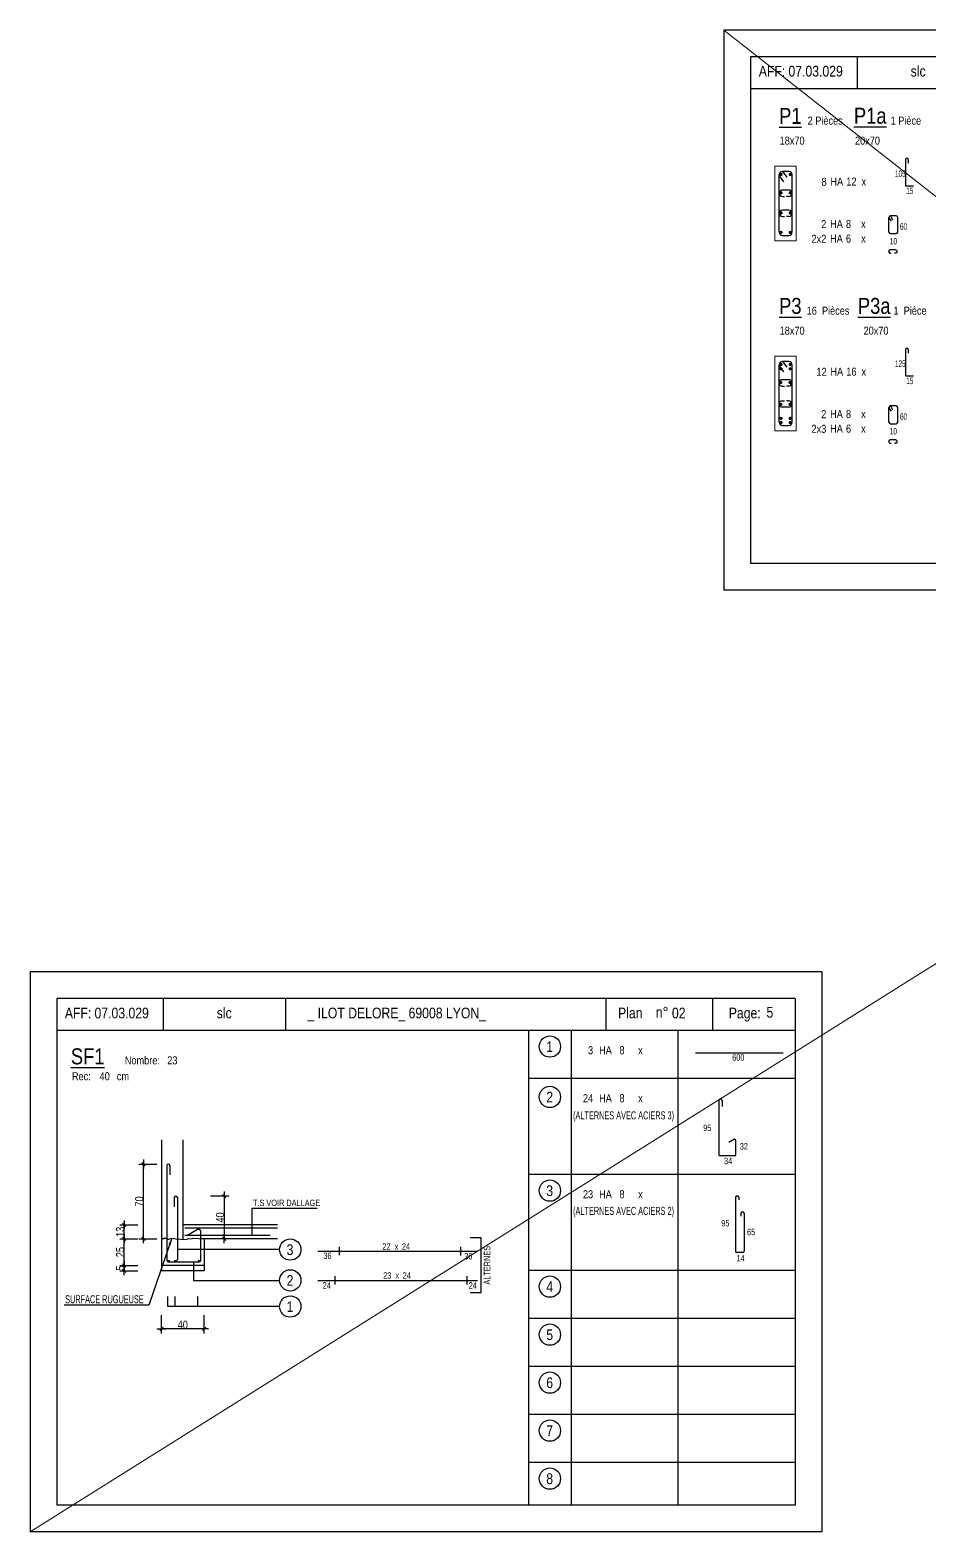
# Model space of a CAD drawing. Header units: metres. Extents: x -9927 to 45032, y -190416 to 12166.
# Drawn here: x -9927 to -8239, y -41437 to -38622 of the extents above; entities that cross this region are included whole.
import ezdxf
from ezdxf.enums import TextEntityAlignment as Align

# ---------------------------------------------------------------- set-up
doc = ezdxf.new("R2010")
doc.units = ezdxf.units.M
doc.header["$PDMODE"] = 65
doc.linetypes.add('CACHE2', pattern=[0.1875, 0.125, -0.0625])
for name, color, linetype in [('01_cote_gen', 4, 'Continuous'), ('01_fenetres', 171, 'Continuous'), ('01_linteaux', 3, 'Continuous'), ('01_sem', 42, 'Continuous'), ('01_texte', 230, 'Continuous'), ('AA_COTES', 2, 'Continuous')]:
    doc.layers.add(name, color=color, linetype=linetype)
doc.styles.add('STYLE2', font='ARIALN.TTF')
doc.dimstyles.new('JB25', dxfattribs={"dimscale": 0.1, "dimtxt": 150, "dimasz": 17, "dimexe": 0.1, "dimexo": 0.1, "dimgap": 0.09, "dimtad": 1, "dimdec": 1, "dimlfac": 0.5, "dimdsep": 46, "dimtxsty": 'STYLE2', "dimblk1": 'BOND_G', "dimblk2": 'BOND_D', "dimsah": 1, "dimcen": 1.5, "dimdle": 0.01, "dimse1": 1, "dimse2": 1, "dimclrd": 4, "dimclre": 2, "dimclrt": 5, "dimadec": 0, "dimazin": 0, "dimtfac": 2.333333, "dimtdec": 1, "dimtix": 1, "dimtmove": 2, "dimatfit": 3, "dimldrblk": 'BOND_G', "dimfxl": 1, "dimtolj": 1, "dimtzin": 0, "dimarcsym": 0})

# ---------------------------------------------------------------- blocks, each defined once
blk = doc.blocks.new('BOND_G')
at = {"layer": 'AA_COTES', "color": 0}
for p, q in [((5, 0), (-5, 0)), ((1.8, 1.8), (-1.8, -1.8)), ((0, -5), (0, 15))]:
    blk.add_line(p, q, dxfattribs=at)
blk = doc.blocks.new('BOND_D')
at = {"layer": 'AA_COTES', "color": 0}
for p, q in [((5, 0), (-5, 0)), ((-1.8, -1.8), (1.8, 1.8)), ((0, 5), (0, -15))]:
    blk.add_line(p, q, dxfattribs=at)
blk = doc.blocks.new('*D434')
at = {"layer": '01_cote_gen', "color": 4, "linetype": 'Continuous', "lineweight": -2, "transparency": 16777216}
blk.add_line((-9602, -41056.5), (-9678.6, -41056.5), dxfattribs=at)
at = {"layer": 'DEFPOINTS', "color": 0, "linetype": 'Continuous', "lineweight": 0, "transparency": 16777216}
for p in [(-9680.3, -40930), (-9600.3, -40930), (-9680.3, -41056.5)]:
    blk.add_point(p, dxfattribs=at)
at = {"layer": '01_cote_gen', "color": 4, "linetype": 'Continuous', "lineweight": -2, "transparency": 16777216, "xscale": 1.7, "yscale": 1.7, "zscale": 1.7, "rotation": 180}
blk.add_blockref('BOND_D', (-9680.3, -41056.5), dxfattribs=at)
at = {"layer": '01_cote_gen', "color": 4, "linetype": 'Continuous', "lineweight": -2, "transparency": 16777216, "xscale": 1.7, "yscale": 1.7, "zscale": 1.7}
blk.add_blockref('BOND_G', (-9600.3, -41056.5), dxfattribs=at)
at = {"layer": '01_cote_gen', "color": 5, "linetype": 'Continuous', "lineweight": 0, "transparency": 16777216, "insert": (-9640.3, -41048.8), "char_height": 15, "attachment_point": 5, "style": 'STYLE2'}
blk.add_mtext('\\A1;40', dxfattribs=at)
blk = doc.blocks.new('*D435')
at = {"layer": '01_cote_gen', "color": 4, "linetype": 'Continuous', "lineweight": -2, "transparency": 16777216}
blk.add_line((-9750.1, -40935.9), (-9750.1, -40889.3), dxfattribs=at)
at = {"layer": 'DEFPOINTS', "color": 0, "linetype": 'Continuous', "lineweight": 0, "transparency": 16777216}
for p in [(-9750.1, -40887.6), (-9618.3, -40887.6), (-9618.3, -40937.6)]:
    blk.add_point(p, dxfattribs=at)
at = {"layer": '01_cote_gen', "color": 4, "linetype": 'Continuous', "lineweight": -2, "transparency": 16777216, "xscale": 1.7, "yscale": 1.7, "zscale": 1.7}
for name, p, rotation in [('BOND_D', (-9750.1, -40887.6), 90), ('BOND_G', (-9750.1, -40937.6), 270)]:
    blk.add_blockref(name, p, dxfattribs=dict(at, rotation=rotation))
at = {"layer": '01_cote_gen', "color": 5, "linetype": 'Continuous', "lineweight": 0, "transparency": 16777216, "insert": (-9757.7, -40912.6), "char_height": 15, "attachment_point": 5, "rotation": 90, "style": 'STYLE2'}
blk.add_mtext('\\A1;25', dxfattribs=at)
blk = doc.blocks.new('*D436')
at = {"layer": '01_cote_gen', "color": 4, "linetype": 'Continuous', "lineweight": -2, "transparency": 16777216}
blk.add_line((-9750.1, -40945.9), (-9750.1, -40939.3), dxfattribs=at)
at = {"layer": 'DEFPOINTS', "color": 0, "linetype": 'Continuous', "lineweight": 0, "transparency": 16777216}
for p in [(-9750.1, -40937.6), (-9688, -40937.6), (-9688, -40947.6)]:
    blk.add_point(p, dxfattribs=at)
at = {"layer": '01_cote_gen', "color": 4, "linetype": 'Continuous', "lineweight": -2, "transparency": 16777216, "xscale": 1.7, "yscale": 1.7, "zscale": 1.7}
for name, p, rotation in [('BOND_D', (-9750.1, -40937.6), 90), ('BOND_G', (-9750.1, -40947.6), 270)]:
    blk.add_blockref(name, p, dxfattribs=dict(at, rotation=rotation))
at = {"layer": '01_cote_gen', "color": 5, "linetype": 'Continuous', "lineweight": 0, "transparency": 16777216, "insert": (-9757.7, -40942.6), "char_height": 15, "attachment_point": 5, "rotation": 90, "style": 'STYLE2'}
blk.add_mtext('\\A1;5', dxfattribs=at)
blk = doc.blocks.new('*D437')
at = {"layer": '01_cote_gen', "color": 4, "linetype": 'Continuous', "lineweight": -2, "transparency": 16777216}
blk.add_line((-9750.1, -40885.9), (-9750.1, -40863.3), dxfattribs=at)
at = {"layer": 'DEFPOINTS', "color": 0, "linetype": 'Continuous', "lineweight": 0, "transparency": 16777216}
for p in [(-9750.1, -40861.6), (-9618.3, -40861.6), (-9618.3, -40887.6)]:
    blk.add_point(p, dxfattribs=at)
at = {"layer": '01_cote_gen', "color": 4, "linetype": 'Continuous', "lineweight": -2, "transparency": 16777216, "xscale": 1.7, "yscale": 1.7, "zscale": 1.7}
for name, p, rotation in [('BOND_D', (-9750.1, -40861.6), 90), ('BOND_G', (-9750.1, -40887.6), 270)]:
    blk.add_blockref(name, p, dxfattribs=dict(at, rotation=rotation))
at = {"layer": '01_cote_gen', "color": 5, "linetype": 'Continuous', "lineweight": 0, "transparency": 16777216, "insert": (-9757.7, -40874.6), "char_height": 15, "attachment_point": 5, "rotation": 90, "style": 'STYLE2'}
blk.add_mtext('\\A1;13', dxfattribs=at)
blk = doc.blocks.new('*D438')
at = {"layer": '01_cote_gen', "color": 4, "linetype": 'Continuous', "lineweight": -2, "transparency": 16777216}
blk.add_line((-9714.2, -40885.9), (-9714.2, -40749.3), dxfattribs=at)
at = {"layer": 'DEFPOINTS', "color": 0, "linetype": 'Continuous', "lineweight": 0, "transparency": 16777216}
for p in [(-9714.2, -40747.6), (-9667.3, -40747.6), (-9680.3, -40887.6)]:
    blk.add_point(p, dxfattribs=at)
at = {"layer": '01_cote_gen', "color": 4, "linetype": 'Continuous', "lineweight": -2, "transparency": 16777216, "xscale": 1.7, "yscale": 1.7, "zscale": 1.7}
for name, p, rotation in [('BOND_D', (-9714.2, -40747.6), 90), ('BOND_G', (-9714.2, -40887.6), 270)]:
    blk.add_blockref(name, p, dxfattribs=dict(at, rotation=rotation))
at = {"layer": '01_cote_gen', "color": 5, "linetype": 'Continuous', "lineweight": 0, "transparency": 16777216, "insert": (-9721.9, -40817.6), "char_height": 15, "attachment_point": 5, "rotation": 90, "style": 'STYLE2'}
blk.add_mtext('\\A1;70', dxfattribs=at)
blk = doc.blocks.new('*D439')
at = {"layer": '01_cote_gen', "color": 4, "linetype": 'Continuous', "lineweight": -2, "transparency": 16777216}
blk.add_line((-9562.7, -40809.3), (-9562.7, -40885.9), dxfattribs=at)
at = {"layer": 'DEFPOINTS', "color": 0, "linetype": 'Continuous', "lineweight": 0, "transparency": 16777216}
for p in [(-9653.3, -40807.6), (-9590.3, -40887.6), (-9562.7, -40887.6)]:
    blk.add_point(p, dxfattribs=at)
at = {"layer": '01_cote_gen', "color": 4, "linetype": 'Continuous', "lineweight": -2, "transparency": 16777216, "xscale": 1.7, "yscale": 1.7, "zscale": 1.7}
for name, p, rotation in [('BOND_G', (-9562.7, -40807.6), 90), ('BOND_D', (-9562.7, -40887.6), 270)]:
    blk.add_blockref(name, p, dxfattribs=dict(at, rotation=rotation))
at = {"layer": '01_cote_gen', "color": 5, "linetype": 'Continuous', "lineweight": 0, "transparency": 16777216, "insert": (-9570.4, -40847.6), "char_height": 15, "attachment_point": 5, "rotation": 90, "style": 'STYLE2'}
blk.add_mtext('\\A1;40', dxfattribs=at)

msp = doc.modelspace()

# ---------------------------------------------------------------- linework, layer by layer
at = {"layer": '01_cote_gen', "linetype": 'Continuous', "lineweight": 0}
for p, q in [((-9926.8, -41437.26), (-5438.18, -38621.7)), ((-5044.45, -41437.26), (-8625.29, -38621.7))]:
    msp.add_line(p, q, dxfattribs=at)
at = {"layer": '01_fenetres', "ltscale": 30}
for p, q in [((-7190.29, -38671.7), (-8575.29, -38671.7)), ((-8575.29, -38671.7), (-8575.29, -39621.7)), ((-8575.29, -38671.7), (-8575.29, -39621.7)), ((-8575.29, -38671.7), (-8575.29, -39621.7)), ((-8375.29, -38671.7), (-8375.29, -38731.7)), ((-7190.29, -38731.7), (-8575.29, -38731.7)), ((-7190.29, -39621.7), (-8575.29, -39621.7)), ((-8491.8, -40437.26), (-9876.8, -40437.26)), ((-9876.8, -40437.26), (-9876.8, -41387.26)), ((-9876.8, -40437.26), (-9876.8, -41387.26)), ((-9876.8, -40437.26), (-9876.8, -41387.26)), ((-9676.8, -40437.26), (-9676.8, -40497.26)), ((-9447.88, -40437.26), (-9447.88, -40497.26)), ((-8845.93, -40497.26), (-8845.93, -40437.26)), ((-8645.93, -40497.26), (-8645.93, -40437.26)), ((-8491.8, -40437.26), (-8491.8, -41387.26)), ((-8491.8, -40497.26), (-9876.8, -40497.26)), ((-8491.8, -41387.26), (-9876.8, -41387.26))]:
    msp.add_line(p, q, dxfattribs=at)
at = {"layer": '01_linteaux', "linetype": 'Continuous'}
for p, q in [((-8678.5, -40538.9), (-8514.18, -40538.9)), ((-8634.94, -40628.58), (-8634.94, -40729.58)), ((-8628.94, -40628.58), (-8628.94, -40639.72)), ((-9680.34, -40702.09), (-9680.34, -40887.57)), ((-9640.34, -40702.09), (-9640.34, -40888.6)), ((-8605.44, -40701.22), (-8616.26, -40707.47)), ((-8602.94, -40729.58), (-8602.94, -40703.72)), ((-8605.44, -40732.08), (-8632.44, -40732.08)), ((-9670.34, -40750.57), (-9670.34, -40926.57)), ((-9664.34, -40750.57), (-9664.34, -40767.57)), ((-9656.34, -40810.57), (-9656.34, -40827.57)), ((-9650.34, -40810.57), (-9650.34, -40926.57)), ((-8603.6, -40809.86), (-8603.6, -40910.86)), ((-8597.6, -40809.86), (-8597.6, -40814.87)), ((-8593.48, -40839.86), (-8593.48, -40845.17)), ((-8587.48, -40839.86), (-8587.48, -40910.86)), ((-9462.59, -40861.57), (-9640.34, -40861.57)), ((-9611.34, -40869.84), (-9632.99, -40882.34)), ((-9606.34, -40926.57), (-9606.34, -40874.84)), ((-9676.7, -40887.57), (-9680.34, -40887.57)), ((-9680.34, -40887.57), (-9680.34, -40947.57)), ((-9676.7, -40887.57), (-9673.89, -40885.77)), ((-9673.89, -40885.77), (-9667.58, -40889.26)), ((-9667.58, -40889.26), (-9665.11, -40887.57)), ((-9665.11, -40887.57), (-9660.72, -40886.33)), ((-9660.72, -40886.33), (-9653.18, -40887.57)), ((-9653.18, -40887.57), (-9634.94, -40889.03)), ((-9634.94, -40889.03), (-9630.78, -40887.57)), ((-9630.78, -40887.57), (-9614.35, -40886.22)), ((-9614.35, -40886.22), (-9605.79, -40887.57)), ((-9600.34, -40887.57), (-9605.79, -40887.57)), ((-9462.59, -40887.57), (-9600.34, -40887.57)), ((-9600.34, -40887.57), (-9600.34, -40947.57)), ((-9462.59, -40887.57), (-9590.34, -40887.57)), ((-9101.58, -40885.03), (-9081.19, -40885.03)), ((-9081.19, -40885.03), (-9081.19, -40989.08)), ((-9600.34, -40937.57), (-9680.34, -40937.57)), ((-9611.34, -40931.57), (-9665.34, -40931.57)), ((-8589.98, -40913.36), (-8601.1, -40913.36)), ((-9600.34, -40947.57), (-9680.34, -40947.57)), ((-9081.19, -40989.08), (-9101.58, -40989.08))]:
    msp.add_line(p, q, dxfattribs=at)
at = {"layer": '01_linteaux', "color": 5, "linetype": 'CACHE2', "ltscale": 5}
for p, q in [((-9462.59, -40867.57), (-9636.48, -40867.57)), ((-9476.48, -40881.57), (-9636.48, -40881.57))]:
    msp.add_line(p, q, dxfattribs=at)
at = {"layer": '01_linteaux', "linetype": 'Continuous', "const_width": 2, "flags": 128}
for points in [[(-9667.49, -40929.23, 1), (-9665.49, -40929.23, 1)], [(-9656, -40929.23, 1), (-9654, -40929.23, 1)], [(-9611.71, -40929.23, 1), (-9609.71, -40929.23, 1)]]:
    msp.add_lwpolyline(points, format="xyb", close=True, dxfattribs=at)
at = {"layer": '01_linteaux', "linetype": 'Continuous'}
for centre, radius, start, end in [((-8631.94, -40628.58), 3, 0, 180), ((-8605.44, -40703.72), 2.5, 0, 90), ((-8632.44, -40729.58), 2.5, 180, 270), ((-8605.44, -40729.58), 2.5, 270, 0), ((-9667.34, -40750.57), 3, 0, 180), ((-9653.34, -40810.57), 3, 0, 180), ((-8600.6, -40809.86), 3, 0, 180), ((-8590.48, -40839.86), 3, 0, 180), ((-9611.34, -40874.84), 5, 0, 90), ((-9665.34, -40926.57), 5, 180, 270), ((-9655.34, -40926.57), 5, 270, 0), ((-9611.34, -40926.57), 5, 270, 0), ((-8601.1, -40910.86), 2.5, 180, 270), ((-8589.98, -40910.86), 2.5, 270, 0)]:
    msp.add_arc(centre, radius, start, end, dxfattribs=at)
at = {"layer": '01_sem', "color": 2, "lineweight": 0, "ltscale": 7}
for p, q in [((-8529.7, -39016.75), (-8529.7, -38876.75)), ((-8489.7, -38876.75), (-8529.7, -38876.75)), ((-8529.7, -39016.75), (-8529.7, -38876.75)), ((-8489.7, -38876.75), (-8529.7, -38876.75)), ((-8489.7, -39016.75), (-8489.7, -38876.75)), ((-8529.7, -39016.75), (-8489.7, -39016.75)), ((-8529.7, -39016.75), (-8489.7, -39016.75)), ((-8529.7, -39373.01), (-8529.7, -39233.01)), ((-8489.7, -39233.01), (-8529.7, -39233.01)), ((-8529.7, -39373.01), (-8529.7, -39233.01)), ((-8489.7, -39233.01), (-8529.7, -39233.01)), ((-8489.7, -39373.01), (-8489.7, -39233.01)), ((-8529.7, -39373.01), (-8489.7, -39373.01)), ((-8529.7, -39373.01), (-8489.7, -39373.01))]:
    msp.add_line(p, q, dxfattribs=at)
at = {"layer": '01_texte', "ltscale": 30}
for p, q in [((-7140.29, -38621.7), (-8625.29, -38621.7)), ((-8625.29, -38621.7), (-8625.29, -39671.7)), ((-8284.96, -38864.4), (-8284.96, -38913.9)), ((-8279.96, -38864.4), (-8279.96, -38870.96)), ((-8521.7, -39000.75), (-8521.7, -38892.75)), ((-8521.7, -38895.3), (-8513.7, -38906.03)), ((-8503.7, -38886.75), (-8515.7, -38886.75)), ((-8515.7, -38886.75), (-8507.7, -38897.48)), ((-8497.7, -39000.75), (-8497.7, -38892.75)), ((-8503.7, -38921.69), (-8515.7, -38921.69)), ((-8515.7, -38933.69), (-8511.52, -38933.69)), ((-8503.7, -38933.69), (-8507.89, -38933.69)), ((-8284.96, -38913.9), (-8269.96, -38913.9)), ((-8503.7, -38959.37), (-8515.7, -38959.37)), ((-8515.7, -38971.37), (-8511.52, -38971.37)), ((-8503.7, -38971.37), (-8507.89, -38971.37)), ((-8315.89, -39000.35), (-8315.89, -38973.04)), ((-8315.89, -38974.31), (-8311.89, -38979.68)), ((-8302.44, -38970.04), (-8312.89, -38970.04)), ((-8312.89, -38970.04), (-8309.29, -38977.45)), ((-8299.44, -39000.35), (-8299.44, -38973.04)), ((-8515.7, -39006.75), (-8503.7, -39006.75)), ((-8312.89, -39003.35), (-8302.44, -39003.35)), ((-8303.2, -39033.89), (-8313.54, -39033.89)), ((-8313.54, -39039.89), (-8311.44, -39039.89)), ((-8303.2, -39039.89), (-8305.3, -39039.89)), ((-8284.96, -39220.66), (-8284.96, -39270.16)), ((-8279.96, -39220.66), (-8279.96, -39227.22)), ((-8503.7, -39243.01), (-8515.7, -39243.01)), ((-8515.7, -39243.01), (-8507.7, -39253.74)), ((-8521.7, -39357.01), (-8521.7, -39249.01)), ((-8521.7, -39251.56), (-8513.7, -39262.29)), ((-8497.7, -39357.01), (-8497.7, -39249.01)), ((-8284.96, -39270.16), (-8269.96, -39270.16)), ((-8503.96, -39277.2), (-8515.96, -39277.2)), ((-8515.96, -39289.2), (-8511.78, -39289.2)), ((-8503.96, -39289.2), (-8508.15, -39289.2)), ((-8515.96, -39316.82), (-8511.78, -39316.82)), ((-8503.96, -39328.82), (-8515.96, -39328.82)), ((-8503.96, -39316.82), (-8508.15, -39316.82)), ((-8315.89, -39356.61), (-8315.89, -39329.3)), ((-8315.89, -39330.57), (-8311.89, -39335.94)), ((-8302.44, -39326.29), (-8312.89, -39326.3)), ((-8312.89, -39326.3), (-8309.29, -39333.71)), ((-8299.44, -39356.61), (-8299.44, -39329.29)), ((-8312.89, -39359.61), (-8302.44, -39359.61)), ((-8515.7, -39363.01), (-8503.7, -39363.01)), ((-8303.2, -39390.14), (-8313.54, -39390.14)), ((-8313.54, -39396.14), (-8311.44, -39396.14)), ((-8303.2, -39396.14), (-8305.3, -39396.14)), ((-7140.29, -39671.7), (-8625.29, -39671.7)), ((-8441.8, -40387.26), (-9926.8, -40387.26)), ((-9926.8, -40387.26), (-9926.8, -41437.26)), ((-8441.8, -40387.26), (-8441.8, -41437.26)), ((-8441.8, -40387.26), (-8441.8, -41437.26)), ((-8991.8, -40497.26), (-8991.8, -41387.26)), ((-8911.8, -40497.26), (-8911.8, -41387.26)), ((-8711.8, -40497.26), (-8711.8, -41387.26)), ((-8491.8, -40587.26), (-8991.8, -40587.26)), ((-8491.8, -40767.26), (-8991.8, -40767.26)), ((-8491.8, -40767.26), (-8991.8, -40767.26)), ((-8491.8, -40947.26), (-8991.8, -40947.26)), ((-8491.8, -41037.26), (-8991.8, -41037.26)), ((-8491.8, -41037.26), (-8991.8, -41037.26)), ((-8491.8, -41127.26), (-8991.8, -41127.26)), ((-8491.8, -41127.26), (-8991.8, -41127.26)), ((-8491.8, -41217.26), (-8991.8, -41217.26)), ((-8491.8, -41307.26), (-8991.8, -41307.26)), ((-8441.8, -41437.26), (-9926.8, -41437.26))]:
    msp.add_line(p, q, dxfattribs=at)
at = {"layer": '01_texte'}
for p, q in [((-9509.99, -40881.57), (-9509.99, -40830.45)), ((-9509.99, -40830.45), (-9388.53, -40830.45)), ((-9660.72, -40886.33), (-9703.92, -41011.95)), ((-9703.92, -41011.95), (-9862.91, -41011.95))]:
    msp.add_line(p, q, dxfattribs=at)
at = {"layer": '01_texte', "linetype": 'Continuous'}
for p, q in [((-9458.78, -40907.78), (-9650.34, -40907.78)), ((-9347.26, -40902.74), (-9347.26, -40918.68)), ((-9119.26, -40902.9), (-9119.26, -40918.84)), ((-9620.04, -40931.57), (-9620.04, -40965.62)), ((-9387.26, -40910.87), (-9087.26, -40910.87)), ((-9620.04, -40965.62), (-9458.78, -40965.62)), ((-9387.26, -40965.66), (-9087.26, -40965.66)), ((-9355.26, -40957.53), (-9355.26, -40973.47)), ((-9107.26, -40957.53), (-9107.26, -40973.47)), ((-9668.53, -41014.62), (-9668.53, -40996.16)), ((-9458.78, -41014.62), (-9668.53, -41014.62)), ((-9654.58, -41014.62), (-9654.58, -40996.16)), ((-9611.85, -41014.62), (-9611.85, -40996.16))]:
    msp.add_line(p, q, dxfattribs=at)
at = {"layer": '01_texte', "ltscale": 30, "const_width": 3, "flags": 128}
for points in [[(-8516.77, -38892.45, -1), (-8519.77, -38892.45, -1)], [(-8502.64, -38892.45, 1), (-8499.64, -38892.45, 1)], [(-8516.77, -38926.88, 1), (-8519.77, -38926.88, 1)], [(-8502.64, -38926.88, -1), (-8499.64, -38926.88, -1)], [(-8516.77, -38964.56, 1), (-8519.77, -38964.56, 1)], [(-8502.64, -38964.56, -1), (-8499.64, -38964.56, -1)], [(-8516.77, -39001.05, 1), (-8519.77, -39001.05, 1)], [(-8502.64, -39001.05, -1), (-8499.64, -39001.05, -1)], [(-8516.77, -39248.71, -1), (-8519.77, -39248.71, -1)], [(-8502.64, -39248.71, 1), (-8499.64, -39248.71, 1)], [(-8516.77, -39256.71, -1), (-8519.77, -39256.71, -1)], [(-8502.64, -39256.71, 1), (-8499.64, -39256.71, 1)], [(-8517.03, -39282.39, -1), (-8520.03, -39282.39, -1)], [(-8502.9, -39282.39, 1), (-8499.9, -39282.39, 1)], [(-8517.03, -39323.63, 1), (-8520.03, -39323.63, 1)], [(-8502.9, -39323.63, -1), (-8499.9, -39323.63, -1)], [(-8516.77, -39349.71, -1), (-8519.77, -39349.71, -1)], [(-8516.77, -39357.31, 1), (-8519.77, -39357.31, 1)], [(-8502.64, -39349.71, 1), (-8499.64, -39349.71, 1)], [(-8502.64, -39357.31, -1), (-8499.64, -39357.31, -1)]]:
    msp.add_lwpolyline(points, format="xyb", close=True, dxfattribs=at)
at = {"layer": '01_texte'}
for centre in [(-8951.8, -40527.26), (-8951.8, -40621.78), (-8951.8, -40797.26), (-9438.78, -40907.78), (-9438.78, -40965.62), (-8951.8, -40977.26), (-9438.78, -41014.62), (-8951.8, -41067.26), (-8951.8, -41157.26), (-8951.8, -41247.26), (-8951.8, -41337.26)]:
    msp.add_circle(centre, 20, dxfattribs=at)
at = {"layer": '01_texte', "ltscale": 30}
for centre, radius, start, end in [((-8282.46, -38864.4), 2.5, 0, 180), ((-8515.7, -38892.75), 6, 90.00091, 180), ((-8503.7, -38892.75), 6, 0, 90.00091), ((-8515.7, -38927.69), 6, 90.00091, 180), ((-8515.7, -38927.69), 6, 180, 269.99909), ((-8503.7, -38927.69), 6, 0, 90.00091), ((-8503.7, -38927.69), 6, 269.99909, 360), ((-8515.7, -38965.37), 6, 90.00091, 180), ((-8515.7, -38965.37), 6, 180, 269.99909), ((-8503.7, -38965.37), 6, 0, 90.00091), ((-8503.7, -38965.37), 6, 269.99909, 360), ((-8312.89, -38973.04), 3, 90.00091, 180), ((-8302.44, -38973.04), 3, 0, 89.99909), ((-8515.7, -39000.75), 6, 180, 270), ((-8503.7, -39000.75), 6, 270, 0), ((-8312.89, -39000.35), 3, 180, 270), ((-8302.44, -39000.35), 3, 270, 0), ((-8313.54, -39036.89), 3, 90.00091, 180), ((-8313.54, -39036.89), 3, 180, 269.99909), ((-8303.2, -39036.89), 3, 0, 90.00091), ((-8303.2, -39036.89), 3, 269.99909, 360), ((-8282.46, -39220.66), 2.5, 0, 180), ((-8515.7, -39249.01), 6, 90.00091, 180), ((-8503.7, -39249.01), 6, 0, 90.00091), ((-8515.96, -39283.2), 6, 90.00091, 180), ((-8515.96, -39283.2), 6, 180, 269.99909), ((-8503.96, -39283.2), 6, 0, 90.00091), ((-8503.96, -39283.2), 6, 269.99909, 360), ((-8515.96, -39322.82), 6, 90.00091, 180), ((-8515.96, -39322.82), 6, 180, 269.99909), ((-8503.96, -39322.82), 6, 0, 90.00091), ((-8503.96, -39322.82), 6, 269.99909, 0), ((-8312.89, -39329.3), 3, 90.00091, 180), ((-8302.44, -39329.3), 3, 0, 89.99909), ((-8515.7, -39357.01), 6, 180, 270), ((-8503.7, -39357.01), 6, 270, 0), ((-8312.89, -39356.61), 3, 180, 270), ((-8302.44, -39356.61), 3, 270, 0), ((-8313.54, -39393.14), 3, 90.00091, 180), ((-8313.54, -39393.14), 3, 180, 269.99909), ((-8303.2, -39393.14), 3, 0, 90.00091), ((-8303.2, -39393.14), 3, 269.99909, 360)]:
    msp.add_arc(centre, radius, start, end, dxfattribs=at)
at = {"layer": '01_texte'}
for points in [[(-9660.72, -40886.33), (-9667.3, -40897.63), (-9664.89, -40898.46)], [(-9660.72, -40886.33), (-9662.47, -40899.29), (-9664.89, -40898.46)]]:
    msp.add_solid(points, dxfattribs=at)

# ---------------------------------------------------------------- texts
at = {"layer": '01_texte', "style": 'STYLE2'}
for s, height, p in [('AFF:', 20, (-8559.99, -38708.85)), ('07.03.029', 20, (-8504.33, -38708.85)), ('slc', 20, (-8275.05, -38708.85)), ('HA', 15, (-8425.56, -38913.29)), ('12', 15, (-8395.82, -38913.29)), ('HA', 15, (-8426.22, -38992.71)), ('8', 15, (-8396.48, -38992.71)), ('HA', 15, (-8426.22, -39020.17)), ('6', 15, (-8396.48, -39020.17)), ('HA', 15, (-8425.56, -39269.55)), ('16', 15, (-8395.82, -39269.55)), ('HA', 15, (-8426.22, -39348.96)), ('HA', 15, (-8426.22, -39376.42)), ('8', 15, (-8396.48, -39348.96)), ('6', 15, (-8396.48, -39376.42)), ('AFF:', 20, (-9861.51, -40474.41)), ('07.03.029', 20, (-9805.84, -40474.41)), ('slc', 20, (-9576.56, -40474.41)), ('_ ILOT DELORE_ 69008 LYON_', 20, (-9406.49, -40474.41)), ('Plan', 20, (-8823.89, -40474.41)), ('n%%D', 20, (-8753.2, -40472.97)), ('02', 20, (-8722.86, -40474.41)), ('Page:', 20, (-8616.22, -40474.41)), ('5', 20, (-8545.53, -40472.97)), ('%%USF1', 30, (-9850.22, -40560.65)), ('HA', 15, (-8859.51, -40541.67)), ('8', 15, (-8821.34, -40541.67)), ('600', 12, (-8609.88, -40553.79)), ('Nombre:', 15, (-9749.03, -40560.65)), ('23', 15, (-9669.4, -40560.65)), ('Rec:', 15, (-9848.17, -40590.44)), ('cm', 15, (-9763.92, -40590.44)), ('HA', 15, (-8859.51, -40631.67)), ('8', 15, (-8821.34, -40631.67)), ('95', 12, (-8664.22, -40685.68)), ('32', 12, (-8595.69, -40720.23)), ('34', 12, (-8625.3, -40747.75)), ('HA', 15, (-8859.51, -40811.67)), ('8', 15, (-8821.34, -40811.67)), ('95', 12, (-8630.28, -40864.51)), ('65', 12, (-8582, -40880.8)), ('x ', 12, (-9242.93, -40908.1)), ('24', 12, (-9229.38, -40908.1)), ('36', 12, (-9376.64, -40925.62)), ('36', 12, (-9112.35, -40926.4)), ('14', 12, (-8601.72, -40929.98)), ('x ', 12, (-9241.47, -40962.42)), ('24', 12, (-9227.92, -40962.42)), ('24', 12, (-9377.8, -40981.1)), ('24', 12, (-9103.93, -40981.1))]:
    msp.add_text(s, height=height, dxfattribs=at).set_placement(p)
for s, height, p in [('%%UP1', 30, (-8500.84, -38782.54)), ('%%UP1a', 30, (-8350.92, -38782.54)), ('2 Pièces', 15, (-8435.46, -38791.09)), ('1 Pièce ', 15, (-8281.75, -38791.09)), ('18x70', 15, (-8497.49, -38828.99)), ('20x70', 15, (-8356.12, -38828.99)), ('%%UP3', 30, (-8500.84, -39138.8)), ('%%UP3a', 30, (-8343.48, -39138.8)), ('16  Pièces', 15, (-8430.09, -39147.35)), ('1  Pièce ', 15, (-8273.92, -39147.35)), ('18x70', 15, (-8497.49, -39185.25)), ('20x70', 15, (-8340.14, -39185.25))]:
    msp.add_text(s, height=height, dxfattribs=at).set_placement(p, align=Align.MIDDLE)
for s, height, p in [('8', 15, (-8432.72, -38913.63)), ('2', 15, (-8433.37, -38993.04)), ('2x2', 15, (-8433.37, -39020.5)), ('12', 15, (-8432.72, -39269.89)), ('2x3', 15, (-8433.37, -39376.76)), ('2', 15, (-8433.37, -39349.3)), ('3', 15, (-8870.71, -40541.67)), ('40', 15, (-9777.28, -40590.44)), ('24', 15, (-8870.71, -40631.67)), ('23', 15, (-8870.71, -40811.67)), ('T.S VOIR DALLAGE', 12, (-9382.62, -40826.35)), ('22', 12, (-9250.67, -40908.1)), ('23', 12, (-9249.21, -40962.42))]:
    msp.add_text(s, height=height, dxfattribs=at).set_placement(p, align=Align.RIGHT)
for p in [(-8363.15, -38913.29), (-8363.8, -38992.71), (-8363.8, -39020.17), (-8363.15, -39269.55), (-8363.8, -39348.96), (-8363.8, -39376.42), (-8781.93, -40541.67), (-8781.93, -40631.67), (-8781.93, -40811.67)]:
    msp.add_text('x', height=15, dxfattribs=at).set_placement(p, align=Align.CENTER)
for s, height, width, p in [('105', 12, 0.7, (-8304.59, -38896.87)), ('15', 12, 0.7, (-8283.37, -38929.19)), ('60', 12, 0.7, (-8295.26, -38996.01)), ('10', 12, 0.7, (-8314.25, -39023.55)), ('125', 12, 0.7, (-8304.59, -39253.13)), ('15', 12, 0.7, (-8283.37, -39285.45)), ('60', 12, 0.7, (-8295.26, -39352.27)), ('10', 12, 0.7, (-8314.25, -39379.81)), ('SURFACE RUGUEUSE', 15, 0.8, (-9860.94, -41008.54))]:
    msp.add_text(s, height=height, dxfattribs=dict(at, width=width)).set_placement(p)
for s, p in [('1', (-8952.21, -40527.49)), ('2', (-8952.21, -40622.01)), ('3', (-8952.21, -40797.49)), ('3', (-9439.18, -40908.01)), ('2', (-9439.18, -40965.84)), ('4', (-8952.21, -40977.49)), ('1', (-9439.18, -41014.85)), ('5', (-8952.21, -41067.49)), ('6', (-8952.21, -41157.49)), ('7', (-8952.21, -41247.49)), ('8', (-8952.21, -41337.49))]:
    msp.add_text(s, height=20, dxfattribs=at).set_placement(p, align=Align.MIDDLE_CENTER)
at = {"layer": '01_texte', "style": 'STYLE2', "width": 0.8}
for s, p in [('(ALTERNES AVEC ACIERS 3)', (-8718.95, -40663.83)), ('(ALTERNES AVEC ACIERS 2)', (-8718.95, -40842.86))]:
    msp.add_text(s, height=15, dxfattribs=at).set_placement(p, align=Align.RIGHT)
at = {"layer": '01_texte', "style": 'STYLE2'}
msp.add_text('ALTERNES', height=12, rotation=90, dxfattribs=at).set_placement((-9063.7, -40973.57))

# ---------------------------------------------------------------- dimensions: what is measured, and where the dimension line sits
at = {"layer": '01_cote_gen', "linetype": 'Continuous', "lineweight": 0}
for base, p1, p2, picture, middle in [((-9714.19, -40747.57), (-9680.34, -40887.57), (-9667.34, -40747.57), '*D438', (-9721.85, -40817.57)), ((-9562.71, -40887.57), (-9653.34, -40807.57), (-9590.34, -40887.57), '*D439', (-9570.38, -40847.57)), ((-9750.06, -40861.57), (-9618.26, -40887.57), (-9618.26, -40861.57), '*D437', (-9757.72, -40874.57)), ((-9750.06, -40887.57), (-9618.26, -40937.57), (-9618.26, -40887.57), '*D435', (-9757.72, -40912.57)), ((-9750.06, -40937.57), (-9688.03, -40947.57), (-9688.03, -40937.57), '*D436', (-9757.69, -40942.57))]:
    dim = msp.add_linear_dim(base=base, p1=p1, p2=p2, angle=90, dimstyle='JB25', dxfattribs=at)
    dim.commit()
    dim.dimension.update_dxf_attribs({"geometry": picture, "text_midpoint": middle})
dim = msp.add_linear_dim(base=(-9680.34, -41056.51), p1=(-9600.34, -40930.05), p2=(-9680.34, -40930.05), dimstyle='JB25', dxfattribs=at)
dim.commit()
dim.dimension.update_dxf_attribs({"geometry": '*D434', "text_midpoint": (-9640.34, -41048.84)})

doc.saveas('drawing.dxf')
